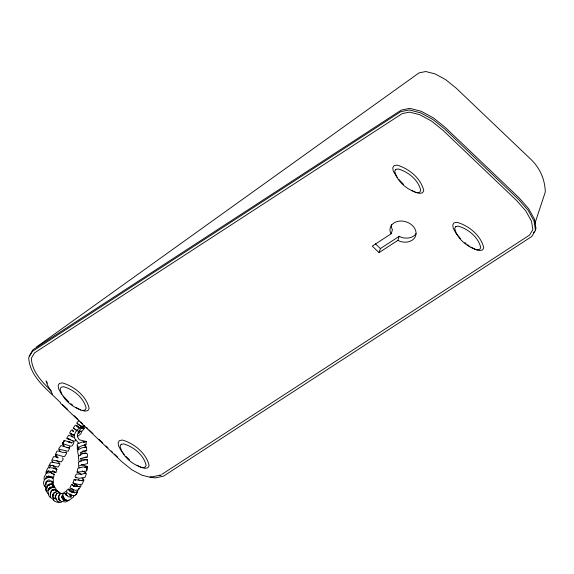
<?xml version="1.0" encoding="UTF-8"?>
<svg xmlns="http://www.w3.org/2000/svg" width="574" height="574" viewBox="0 0 574 574"><rect width="100%" height="100%" fill="white"/><g stroke="black" fill="none" stroke-linecap="round" stroke-linejoin="round"><path stroke-width="0.86" d="M78.566 446.909L78.566 449.105L78.753 447.505M84.758 426.676L84.722 428.139L81.982 431.304L78.222 431.253M81.199 464.51L87.061 466.397L86.645 470.615L86.81 468.929M70.767 497.192L70.946 494.896L71.37 495.828L70.322 494.02M77.318 449.069L77.641 445.74L77.318 449.069L78.76 449.801M69.748 446.744L69.576 448.366L68.141 451.272L59.646 449.342M73.465 492.478L72.03 490.476L69.748 489.249L68.184 489.026L66.319 491.007L66.943 492.478L68.636 493.827L73.766 495.893C76.32 495.584 77.512 492.463 77.547 490.203M53.791 490.598L53.978 489.17M77.052 472.065L78.322 472.538L77.052 472.065L77.885 468.255L83.467 466.884L87.313 467.042L86.624 471.075L78.143 472.029M80.338 455.297L81.078 452.212L85.748 450.927M50.369 494.723L51.337 490.792L54.573 489.321L51.172 490.397L53.992 489.787M44.126 479.455L44.112 477.41L46.142 473.292L50.325 472.567L54.279 474.268L53.36 477.884L50.397 477.36L49.486 476.685M52.564 487.477L53.246 485.346L53.152 482.626L51.631 481.156L47.068 481.6L45.081 485.317L45.927 490.124L46.968 491.165M73.006 482.928L77.26 485.826L73.006 482.928L74.132 479.498L75.718 479.986M391.439 224.484A13.31 10.239 18.3 0 0 391.518 227.778L392.451 229.794L391.116 233.833L372.246 246.11L379.062 252.603L380.397 248.571L399.239 236.309L401.57 237.414A13.31 10.239 18.3 0 0 416.093 233.604M379.062 252.603L397.904 240.341L399.239 236.309M534.76 223.882L545.3 192.003C544.884 178.579 539.431 166.862 529.314 157.857L456.043 88.016L445.575 79.592L435.049 73.888L425.779 71.528L418.998 72.912L36.528 346.954M62.451 494.86L61.82 496.517L63.779 500.363L61.54 497.012L63.872 499.875L65.458 500.385M50.627 464.947L50.074 466.325L51.108 465.471L49.751 465.736C52.736 464.854 55.312 466.877 58.139 466.999L59.883 464.309L59.71 463.347L56.79 460.578M56.575 493.575L55.14 496.984L55.499 498.584L56.489 499.775M73.953 486.049L72.417 484.944L74.268 486.379L71.506 484.47L69.971 487.67L70.322 488.273L75.28 490.339L78.179 489.959L78.86 488.402M74.017 495.663L73.25 497.278L68.6 500.578C65.788 500.456 63.133 498.419 62.638 495.577L63.614 492.944L65.673 491.502M48.151 470.673L47.434 472.18L47.986 471.369L46.487 472.33L48.668 471.024L55.728 472.373L54.738 472M48.295 490.196C48.919 487.269 51.947 486.357 54.559 487.017L53.239 484.671L51.502 484.112L47.484 485.834L45.848 490.225L47.635 493.439L48.962 494.444M63.054 499.136L63.893 497.593M82.62 480.782L83.409 479.362L81.58 480.804M75.833 439.612L74.921 441.155L73.544 441.141L68.363 439.167M29.224 355.98L32.969 349.767L401.291 110.086L409.743 108.357L421.158 111.263L433.478 117.943L445.101 127.292L519.068 197.8L528.532 208.556L534.538 219.347L536.008 228.725L535.176 230.102M533.511 232.865L534.344 231.487M75.804 494.86L77.275 492.449M45.497 478.472L46.616 476.657L48.948 476.104L47.125 476.528L49.924 476.298L51.775 476.7L53.239 477.74L52.621 477.008M59.495 494.86L58.548 496.245L58.369 497.809L60.076 500.628L58.239 499.315M78.179 489.959L81.056 486.099L80.719 484.808M47.714 490.268L50.146 487.032M78.868 433.011L79.793 431.784L78.724 433.04M78.875 447.103L77.935 448.251C79.93 445.984 83.101 445.331 85.964 444.9L86.279 441.55L79.341 439.813L77.468 436.8C77.016 432.122 80.647 427.967 84.636 426.073M82.505 428.699L83.438 427.608L81.709 428.312L83.33 428.082L81.235 427.989M76.844 477.109L76.242 477.805L75.266 477.181L75.115 476.348L76.385 473.988L81.996 474.21L85.691 473.041L84.787 473.371M68.937 499.954L67.804 501.145L65.479 501.977L60.822 501.303L59.1 499.423L58.892 496.051L59.875 493.999L62.767 493.224L64.295 493.554M69.447 447.117L68.521 448.014L69.21 447.713L66.735 447.49L67.84 447.756L60.952 445.532L58.591 449.012L60.392 451.544M56.489 454.902L56.919 454.5L56.03 454.551L63.908 456.674L64.726 456.28L66.598 453.446L66.003 451.76M79.076 420.369L76.722 422.981C78.451 425.449 81.852 426.511 84.765 426.597M52.378 482.906L53.325 482.074L53.224 478.752L51.473 477.683L47.936 477.403L44.528 479.642L43.437 482.411L43.875 484.879L44.951 486.809M77.921 436.233L80.805 433.908L81.443 432.315L81.013 430.816M161.983 474.282L529.594 235.053L532.844 229.665L531.517 221.205L525.82 210.967L516.607 200.505L442.827 130.169L431.512 121.071L419.824 114.728L409.527 112.109L402.202 113.602L34.584 352.831L31.34 358.219C31.879 371.859 42.275 382.083 51.459 391.081M84.938 441.958L85.748 441.435L83.28 442.03L86.043 441.6L82.778 441.923L77.72 443.609L77.103 444.692L77.404 448.143M65.4 500.614L66.376 499.99M84.529 426.116L82.197 427.393L84.428 426.317M84.292 425.363C79.241 427.4 72.568 432.43 74.749 438.622L78.982 443.544M79.879 486.063L78.616 486.702L79.348 486.659L74.67 486.171L75.481 486.443L72.331 484.836M86.301 460.09L87.549 459.465L87.557 463.562L79.521 465.715M77.217 491.466C74.792 493.425 71.736 492.227 69.468 490.677L72.037 492.105M65.393 493.697L66.742 493.059L65.371 494.271L65.257 493.296L65.673 494.501L68.672 496.912L71.549 496.919M63.657 443.817L62.71 444.269L63.987 446.07M56.647 491.624L53.475 493.102L52.55 495.384L52.808 497.062L53.784 498.426M51.796 487.778L49.486 488.689L48.324 488.445M78.774 432.925L79.334 432.717M61.748 501.992L60.119 502.472L57.938 501.891L55.491 498.081L55.707 495.778L56.862 493.705L58.684 492.872L61.475 493.597M160.297 475.05L150.445 477.36L141.735 475.143L131.841 469.776L121.997 461.862L60.492 403.228M85.756 467.021L84.809 467.243L87.313 467.042L87.061 466.397M77.999 423.562L77.189 423.756L77.605 423.662M54.279 474.268L53.691 474.325M64.31 500.564L65.96 500.219M82.634 410.489L85.067 409.994L86.143 408.207C83.79 397.782 73.615 389.545 63.592 386.711L61.16 387.206L60.083 388.993C62.71 400.229 73.974 408.76 84.974 411.163L87.865 410.575L89.149 408.451C86.351 396.038 74.233 386.23 62.301 382.858L59.409 383.446L58.125 385.57L58.663 388.971L61.59 394.238M159.715 475.487L161.409 475.143M54.444 498.376L56.015 498.089M72.891 430.794L72.36 430.055L71.162 430.278L69.655 432.918L72.876 436.785M79.054 461.518L78.272 456.387C80.633 454.256 89.393 449.693 87.14 457.155L84.17 457.449L80.812 458.769L81.121 461.317M84.349 447.318L86.487 447.196L86.76 450.798L82.67 451.013M59.337 501.97L56.977 502.178L54.781 501.332L53.805 500.442L52.916 496.747L54.272 492.65L57.07 491.624L59.38 492.227L60.5 493.633M84.923 457.291L87.14 457.155M73.737 428.635L74.383 428.606L77.059 430.988M54.767 498.189L56.13 498.139M86.15 453.302L82.993 453.352L80.719 452.707M85.878 447.175L81.86 447.82L78.136 449.786L77.547 450.977L78.459 455.72M70.961 433.463L70.265 433.456L73.989 435.2M65.902 452.42L62.487 452.355L58.555 451.035L57.048 451.035L55.226 454.931L57.106 457.184M82.312 480.668L74.132 479.498L75.345 480.33M47.592 485.044L49.421 485.224M75.696 477.503L79.169 478.264L84.945 477.532L86.365 473.887L85.971 473.019L82.24 470.867M84.105 444.879L85.964 444.9L85.024 445.037M52.758 460.061L61.461 461.862L63.276 459.1L62.487 457.794M72.704 492.334L74.835 492.657L70.71 491.645L68.335 489.443L69.189 490.218M50.325 480.431L48.647 479.893L46.236 481.55L45.54 482.928L46.128 484.901M59.158 463.641L51.804 462.034L50.534 462.831L48.883 465.65L48.725 466.64L49.558 468.025M48.352 488.804L49.751 489.127M58.261 457.399L53.633 456.588L51.725 460.283L52.894 462.321M72.389 442.654L67.682 441.456L71.563 442.956L64.18 440.323L62.638 443.393L64.518 440.502L62.229 443.537L63.994 445.682L62.71 444.269L63.52 443.91L70.81 446.242L72.066 445.905L73.888 442.834L72.733 440.473M56.058 468.908L53.339 468.219L56.955 469.231L55.965 472.51L54.709 472.294L52.665 470.809L54.616 472.079L53.526 471.362M150.072 476.693L154.966 477.941L163.418 476.212L531.739 236.524L535.485 230.31L534.014 220.933L528.008 210.149L518.544 199.393L444.577 128.885L432.954 119.535L420.634 112.856L409.219 109.943L400.767 111.672L32.445 351.36L28.7 357.573C29.776 377.362 47.886 389.775 60.564 402.718M67.538 438.658L70.688 439.576L66.627 438.558L68.607 435.149L73.773 437.431M80.539 427.96L77.964 427.027L76.378 425.506L75.28 425.191L73.207 427.982L77.468 430.823M71.922 434.209L74.304 435.314M80.489 458.375L82.484 459.207L87.549 459.465L80.848 460.987L78.502 462.35L78.774 467.207L79.851 467.803M397.904 240.341L400.236 241.453A13.31 10.239 18.3 0 0 416.014 234.12A13.31 10.239 18.3 0 0 402.41 221.076A13.31 10.239 18.3 0 0 390.184 231.817L391.116 233.833M411.709 190.31L415.468 192.347L419.608 193.402L422.5 192.814L423.777 190.69C420.979 178.277 408.867 168.469 396.928 165.09L394.037 165.685L392.76 167.809L393.29 171.21L397.301 177.696M470.938 247.085L475.444 249.525L479.591 250.58L482.476 249.991L483.76 247.868C480.962 235.455 468.85 225.647 456.911 222.274L454.02 222.863L452.743 224.986L453.273 228.387L456.201 233.654L460.52 238.562M75.574 407.26L80.834 410.109M137.064 465.256L140.817 467.293L144.957 468.348L147.848 467.753L149.132 465.629C146.334 453.216 134.216 443.415 122.284 440.036L119.392 440.624L118.108 442.755L118.646 446.156L121.573 451.415L124.271 454.486M70.372 433.341L73.006 434.812M52.012 484.377L50.871 483.746L49.429 483.904L46.939 485.898L46.989 488.295M58.347 491.667L54.853 489.629L58.347 491.667L54.853 489.629L51.954 490.648L50.526 492.47L50.34 497.184L53.942 500.176M77.834 472.194L81.25 474.346M52.772 473.88L49.945 471.878M52.456 494.723L53.92 495.764M71.75 488.524L71.413 488.28L73.163 489.88L74.426 492.958M82.125 478.027L83.481 479.046L83.933 480.18L82.19 484.076L79.829 484.7L73.816 483.272L76.579 484.937L77.461 486.652M53.475 486.2L54.559 487.017L53.239 484.671L54.422 487.792M403.486 184.29L398.923 179.54M464.796 242.537L466.124 243.598M467.451 244.668L469.439 246.268M68.858 402.051L63.212 396.074M70.846 403.651L72.833 405.251M129.502 459.767L125.893 456.323M77.124 426.109L79.126 427.802L76.378 425.506L79.219 427.824M46.193 476.04L48.051 477.625M78.315 479.426L79.8 480.725M65.214 493.784L67.402 495.749M375.439 243.842L380.397 248.571M62.509 404.577L67.703 409.52M74.19 415.705L78.078 419.422M80.676 421.897L82.62 423.748M86.516 427.458L87.815 428.699M89.114 429.933L93.002 433.643M98.843 439.21L102.739 442.92M105.982 446.012L107.926 447.871M111.169 450.963L112.468 452.197M114.413 454.056L117.656 457.148M73.458 431.433L72.331 430.342L73.379 431.447M57.027 457.076L55.865 455.813L57.845 458.038M52.621 465.227L56.955 469.231L53.576 468.083L48.977 467.573L47.563 468.312L45.92 472.33L46.673 473.665M79.126 424.631L81.723 427.745M50.239 497.443L48.747 495.584L47.979 490.971L50.024 488.137L53.547 487.104L55.398 487.828L56.654 490.426M72.36 430.055L72.977 430.959M65.063 493.719L66.01 495.125M47.341 383.152L46.099 380.928L47.656 385.455L52.478 394.123M60.356 493.999L59.38 492.227L60.026 493.626M69.332 494.063L70.322 496.51M63.255 495.821L64.188 499.15M121.143 444.384L120.066 446.17C122.413 456.595 132.594 464.832 142.617 467.674L145.05 467.171L146.126 465.392C143.773 454.96 133.599 446.73 123.568 443.889L121.143 444.384M395.787 169.445L394.711 171.224C397.065 181.657 407.239 189.894 417.269 192.728L419.694 192.233L420.771 190.446C418.424 180.021 408.243 171.784 398.22 168.95L395.787 169.445M455.77 226.622L454.694 228.409C457.048 238.834 467.222 247.071 477.245 249.905L479.677 249.41L480.754 247.624C478.4 237.198 468.226 228.961 458.203 226.127L455.77 226.622M85.741 447.11L84.6 447.175L86.487 447.196L85.741 447.11M52.923 485.353L51.502 484.112L54.559 487.017L52.923 485.353M52.514 483.229L51.631 481.156L53.246 485.346L52.514 483.229"/></g></svg>
